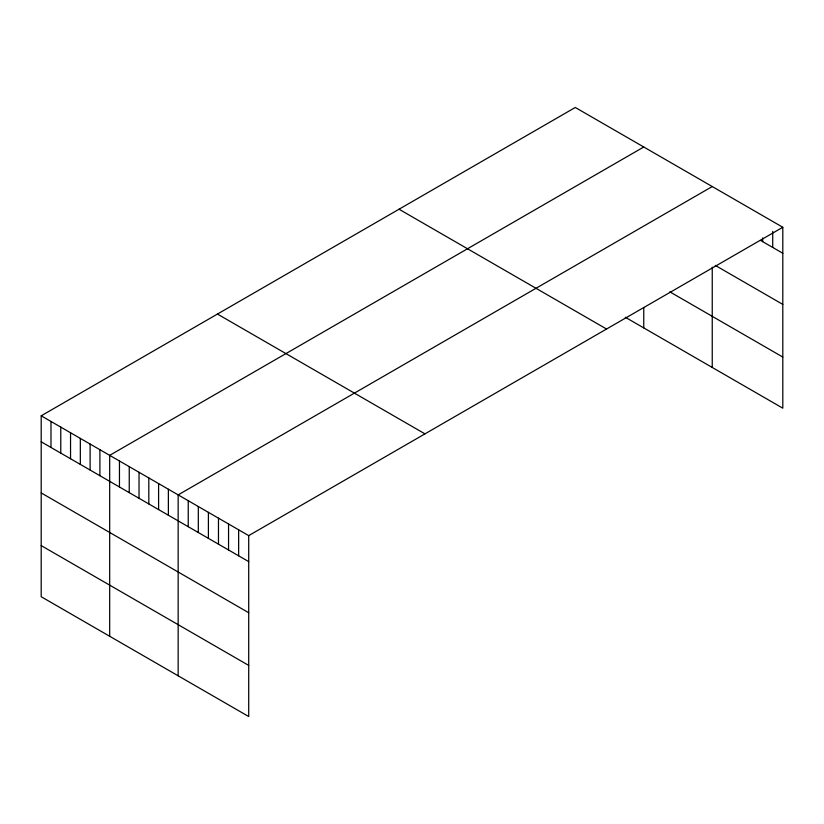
<?xml version="1.0" encoding="UTF-8"?>
<svg xmlns="http://www.w3.org/2000/svg" width="824" height="824" viewBox="0 0 824 824"><rect width="100%" height="100%" fill="white"/><g stroke="black" fill="none" stroke-linecap="round" stroke-linejoin="round"><path stroke-width="1.24" d="M41.2 415.811L248.714 535.621L248.714 716.53L41.2 596.731L41.2 415.811L575.286 107.47L782.8 227.27L782.8 408.189L625.282 317.24M643.76 147.002L109.685 455.353L109.685 636.262M712.245 186.543L178.159 494.884L178.159 675.804M248.714 535.621L782.8 227.27M760.624 240.464L782.8 253.267M715.273 265.4L782.8 304.396M669.85 291.851L782.8 357.06M399.032 209.224L606.557 329.034M217.443 314.057L424.968 433.867M41.2 441.808L248.714 561.618M41.2 492.937L248.714 612.737M41.2 545.601L248.714 665.411M772.716 231.359L772.716 247.447M762.643 237.92L762.643 241.628M712.245 267.172L712.245 367.452M643.76 307.465L643.76 327.911M238.641 529.801L238.641 555.798M228.557 523.982L228.557 549.979M218.473 518.162L218.473 544.159M208.4 512.343L208.4 538.34M198.316 506.523L198.316 532.52M188.243 500.704L188.243 526.701M168.374 489.24L168.374 515.237M158.599 483.595L158.599 509.593M148.814 477.941L148.814 503.938M139.029 472.296L139.029 498.293M129.244 466.652L129.244 492.649M119.459 460.997L119.459 486.994M99.9 449.708L99.9 475.695M90.115 444.054L90.115 470.051M80.33 438.409L80.33 464.406M70.545 432.765L70.545 458.752M60.77 427.11L60.77 453.107M50.985 421.466L50.985 447.463"/></g></svg>
